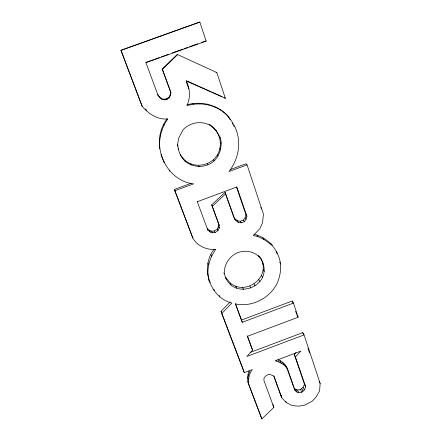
<?xml version="1.0" encoding="UTF-8"?>
<svg xmlns="http://www.w3.org/2000/svg" width="441" height="441" viewBox="0 0 441 441"><rect width="100%" height="100%" fill="white"/><g stroke="black" fill="none" stroke-linecap="round" stroke-linejoin="round"><path stroke-width="0.66" d="M218.51 226.481L217.264 229.006L214.376 230.941L211.752 231.167L209.651 230.411L207.242 228.592L207.854 230.219L210.28 232.049L212.397 232.809L215.043 232.583L217.953 230.632L219.21 228.085L218.51 226.481L218.521 223.598L211.713 204.811L225.053 192.348L234.855 219.409L238.283 222.396L241.216 222.804L244.27 221.674L246.061 219.337L246.899 216.266L236.85 186.973L197.303 201.724M219.21 228.085L219.221 225.18L211.713 204.811M250.538 352.326L302.752 332.63L304.031 334.906L320.16 383.444L319.582 390.787L316.324 396.779L312.261 401.145L304.466 405.246L299.246 406.111L294.963 405.929L291.159 405.136L286.259 402.528L281.793 397.826L273.916 376.079L270.074 374.475L267.637 374.778L265.675 376.085L263.999 378.091L263.988 380.704L273.844 407.335L261.86 418.95L248.636 384.276C248.156 379.106 248.895 373.676 252.351 369.586L244.281 372.639L221.729 313.507L231.889 303.088C209.607 297.394 199.9 267.174 214.128 249.237M209.585 282.047C205.693 270.835 209.1 258.608 215.847 249.231C206.84 250.405 197.303 245.957 192.739 238.013L174.371 189.448L191.151 183.302M254.253 234.347C264.429 236.778 273.067 244.066 277.378 253.592C282.185 262.792 281.231 273.332 277.45 282.709C270.151 298.044 252.191 307.427 235.5 303.987L242.28 322.305L293.458 303.088L298.155 317.228L247.462 336.307L252.583 350.148L246.883 356.477L304.031 334.906M184.63 160.155C194.409 168.76 210.71 166.036 217.369 154.945C223.521 144.472 219.739 130.795 209.453 124.505C215.043 129.384 221.117 135.172 221.15 143.193C221.206 149.775 218.896 156.279 214.117 160.899C204.001 170.182 185.986 167.365 180.248 154.626L184.63 160.155L185.077 161.263M248.636 384.276C247.01 380.015 247.495 375.082 249.077 370.87L249.948 373.417M174.724 190.793L193.599 183.875C164.129 180.386 149.306 141.842 167.167 118.745M159.57 147.68L159.802 148.7C158.727 138.187 161.66 127.526 167.812 118.954C157.674 119.974 148.463 113.833 142.184 106.375L120.944 50.252L199.828 22.05L206.162 41.107L145.96 62.71L145.839 62.413L157.944 95.091L159.57 97.422L161.715 99.142L164.267 99.875L166.979 99.363L169.372 97.753L170.458 95.405L170.904 92.494L162.227 68.934L177.254 54.397L216.796 72.556L225.362 98.332L186.295 80.962C190.154 88.647 190.628 97.786 186.907 105.614C196.173 102.962 206.289 103.448 215.191 107.169C224.574 111.016 231.238 118.932 235.389 127.995C241.745 142.377 238.509 159.295 229.006 171.516L247.07 164.89L263.437 214.089L262.522 222.826L259.788 228.78L253.217 235.555L257.913 236.591L263.916 239.441L272.218 245.361L271.116 243.653M224.204 273.652C224.006 262.946 231.79 252.687 242.649 251.453C251.706 249.948 261.976 255.863 263.602 265.245C269.01 287.841 234.248 299.367 225.56 277.35L230.246 283.006L231.018 285.007M157.944 95.091L157.724 94.517L159.333 96.827L161.461 98.536L163.991 99.258L166.676 98.751L169.052 97.158L170.127 94.826L170.568 91.943L162.227 68.934M234.855 219.409L234.022 217.871L237.429 220.836L240.339 221.244L243.371 220.125L245.141 217.804L245.973 214.756L236.437 186.973M230.246 283.006C245.808 296.143 270.923 277.273 261.006 258.856M294.23 354.459L295.431 356.879L305.734 386.917L304.334 389.877L301.749 392.231L298.794 392.633L297.118 392.126L295.178 390.743L293.998 388.124L295.928 389.502L297.592 390.009L300.525 389.607L303.094 387.275L304.483 384.326L294.23 354.459L296.06 352.524M295.431 356.879L300.971 351.036L275.559 360.65C280.189 362.298 285.051 364.746 287.642 369.277L295.178 390.743M221.729 313.507L221.04 311.313L230.158 301.953M162.497 69.287L177.657 54.623L177.254 54.397M212.369 206.261L225.82 193.698M242.28 322.305L241.442 320.067L292.229 301.005L293.458 303.088M230.125 169.631L246.122 163.765L247.07 164.89M120.84 50.445L199.828 22.05M146.478 62.181L153.54 59.651M154.819 59.188L159.311 57.578M161.235 56.889L168.297 54.353M172.144 52.975L183.054 49.061M184.338 48.598L187.541 47.446M189.47 46.757L197.811 43.764M201.658 42.386L204.867 41.233M187.072 104.815C201.989 100.443 218.813 105.438 229.028 117.157M205.512 41.002L206.162 41.107M210.114 125.321C201.261 120.437 190.043 122.389 183.109 129.687L178.748 138.005L177.673 143.987L178.456 149.758M186.449 80.786L198.318 86.067M199.569 86.623L210.192 91.348M211.443 91.904L222.06 96.629M216.057 72.181L216.796 72.556M287.642 369.277C286.11 364.751 282.223 361.67 278.161 359.47L279.241 361.929M224.563 97.737L225.362 98.332M220.969 109.985L221.735 110.68M214.48 106.501L215.191 107.169M145.409 108.91L146.875 110.333M206.846 103.993L207.49 104.644M273.8 376.074L280.713 395.164L281.601 396.095M198.555 103.255L199.134 103.9M215.765 130.2L216.476 131.06M192.783 103.563L193.312 104.214M219.618 137.024L220.362 137.945M259.225 256.238L260.388 257.715M220.401 142.234L221.15 143.193M193.048 237.363L192.248 236.326L192.739 238.013M219.8 148.716L220.544 149.725M260.697 207.54L261.739 208.99M217.369 154.945L218.086 156.009M161.351 155.728L161.103 154.659L163.589 161.174L164.68 162.839M277.378 253.592L276.237 251.828L276.667 253.123M279.682 262.186L280.84 264.016M262.869 237.771L263.916 239.441M213.433 159.796L214.117 160.899M245.973 214.756L246.899 216.266M170.568 91.943L170.904 92.494M256.916 234.937L257.913 236.591M245.141 217.804L246.061 219.337M228.201 116.413L230.196 119.809M232.192 123.199L232.854 124.334M233.521 125.465L234.182 126.595M243.371 220.125L244.27 221.674M170.127 94.826L170.458 95.405M296.903 315.056L298.155 317.228M240.339 221.244L241.216 222.804M261.033 258.658L261.8 260.019M207.264 163.694L207.893 164.824M258.387 255.356L259.054 256.552M262.577 263.398L263.602 265.245M208.979 280.057L210.23 282.339M237.429 220.836L238.283 222.396M263.2 269.694L264.231 271.584M235.544 219.425L236.387 220.974M169.052 97.158L169.372 97.753M319.075 381.399L320.16 383.444M261.43 275.355L262.445 277.284M258.884 279.688L259.87 281.645M166.676 98.751L166.979 99.363M198.637 165.607L199.194 166.759M304.483 384.326L305.734 386.917M254.016 283.811L254.964 285.801M303.094 387.275L304.334 389.877M301.82 388.664L303.05 391.277M300.525 389.607L301.749 392.231M297.592 390.009L298.794 392.633M249.86 286.082L250.775 288.094M284.842 364.464L285.972 366.951M295.928 389.502L297.118 392.126M163.991 99.258L164.267 99.875M282.659 362.353L283.772 364.828M280.289 360.832L281.386 363.301M218.521 223.598L219.221 225.18M190.799 163.909L191.295 165.044M275.857 360.021L276.391 361.251M242.572 287.488L243.438 289.511M217.264 229.006L217.953 230.632M161.461 98.536L161.715 99.142M285.818 401.453L286.259 402.528M214.376 230.941L215.043 232.583M280.713 395.164L281.793 397.826M235.841 286.181L236.652 288.199M159.333 96.827L159.57 97.422M211.752 231.167L212.397 232.809M209.651 230.411L210.28 232.049M221.04 311.313L243.206 369.453M247.781 381.663L261.86 418.95M174.371 189.448L192.006 235.687M121.187 50.891L142.184 106.375M235.384 303.684L235.781 304.748M252.583 350.148L247.285 335.86M272.825 404.606L273.844 407.335M178.065 148.733L180.656 155.695M223.94 272.973L226.299 279.313M235.461 303.915L241.442 320.067M197.243 201.592L207.854 230.219M286.501 366.78L293.772 387.479M186.278 81.8L188.776 88.911M225.053 192.348L233.802 217.231M210.963 254.529L211.592 256.342M248.057 373.979L248.917 376.542M292.229 301.005L292.868 302.923M295.63 311.225L296.694 314.416M302.752 332.63L303.402 334.581M307.956 348.28L309.477 352.844M247.721 376.945L248.575 379.53M163.782 124.351L164.052 125.178M219.221 295.437L219.728 297.002M243.449 370.093L244.281 372.639M207.882 263.018L208.488 264.892M213.835 289.125L214.315 290.658M207.287 272.362L207.882 274.296M161.56 129.621L161.814 130.486M169.421 170.05L169.735 171.246M160.116 134.996L160.353 135.911M159.438 140.315L159.67 141.274M163.589 161.174L163.854 162.299M177.458 144.279L177.717 146.191"/></g></svg>
